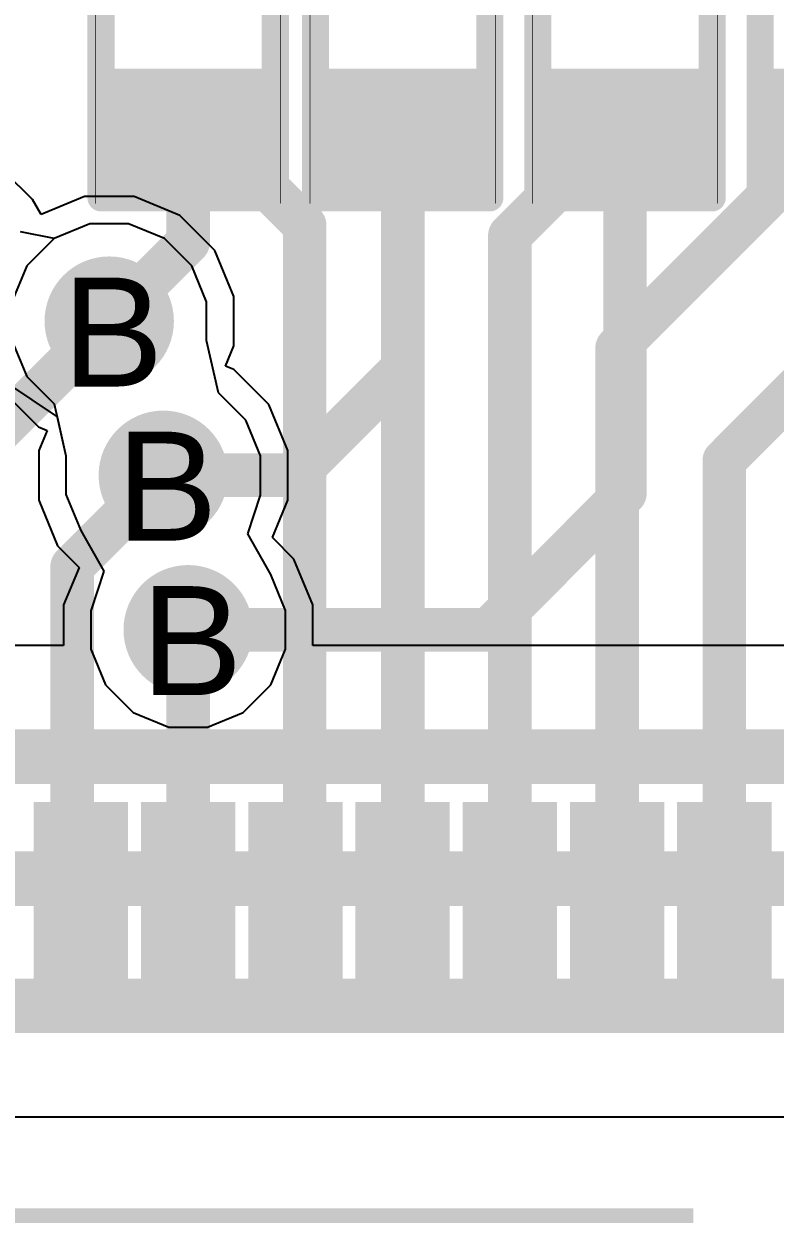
# Model space of a CAD drawing. Header units: inches. Extents: x 0 to 5379, y 0 to 5429.
# Drawn here: x 231.98 to 235.48, y 135.72 to 141.26 of the extents above; entities that cross this region are included whole.
import ezdxf

# ---------------------------------------------------------------- set-up
doc = ezdxf.new("R2010")
doc.units = ezdxf.units.IN
for name, color, linetype in [('Bottom Layer', 5, 'Continuous'), ('Bottom Overlay', 54, 'Continuous'), ('Bottom Paste', 16, 'Continuous'), ('Bottom Solder', 6, 'Continuous'), ('Drill Drawing', 1, 'Continuous'), ('GND01', 16, 'Continuous'), ('GND02', 76, 'Continuous'), ('PWR', 156, 'Continuous'), ('SIG 01', 90, 'Continuous'), ('Top Layer', 1, 'Continuous'), ('Top Overlay', 2, 'Continuous'), ('Top Paste', 8, 'Continuous'), ('Top Solder', 216, 'Continuous'), ('Via Holes', 16, 'Continuous')]:
    doc.layers.add(name, color=color, linetype=linetype)
doc.styles.add('Arial', font='', dxfattribs={"height": 0.2})
doc.styles.get('Arial').set_extended_font_data('Arial')

# ---------------------------------------------------------------- blocks, each defined once
blk = doc.blocks.new('64_VFQFPN_9X9_142')
at = {"layer": 'Top Layer'}
for points in [[(-3.39600032, -4.065799589999999), (-3.09600092, -4.065799589999999), (-3.09600092, -4.92580041), (-3.39600032, -4.92580041)], [(-2.89599878, -4.065799589999999), (-2.59599938, -4.065799589999999), (-2.59599938, -4.92580041), (-2.89599878, -4.92580041)], [(-2.39599978, -4.065799589999999), (-2.09600038, -4.065799589999999), (-2.09600038, -4.92580041), (-2.39599978, -4.92580041)], [(-1.89599824, -4.065799589999999), (-1.59599884, -4.065799589999999), (-1.59599884, -4.92580041), (-1.89599824, -4.92580041)], [(-1.39599924, -4.065799589999999), (-1.09599984, -4.065799589999999), (-1.09599984, -4.92580041), (-1.39599924, -4.92580041)], [(-0.8960002399999999, -4.065799589999999), (-0.59600084, -4.065799589999999), (-0.59600084, -4.92580041), (-0.8960002399999999, -4.92580041)], [(-0.3959987, -4.065799589999999), (-0.0959993, -4.065799589999999), (-0.0959993, -4.92580041), (-0.3959987, -4.92580041)]]:
    blk.add_hatch(color=1, dxfattribs=at).paths.add_polyline_path(points)
at = {"layer": 'Top Paste'}
for points in [[(-3.39600032, -4.065799589999999), (-3.09600092, -4.065799589999999), (-3.09600092, -4.92580041), (-3.39600032, -4.92580041)], [(-2.89599878, -4.065799589999999), (-2.59599938, -4.065799589999999), (-2.59599938, -4.92580041), (-2.89599878, -4.92580041)], [(-2.39599978, -4.065799589999999), (-2.09600038, -4.065799589999999), (-2.09600038, -4.92580041), (-2.39599978, -4.92580041)], [(-1.89599824, -4.065799589999999), (-1.59599884, -4.065799589999999), (-1.59599884, -4.92580041), (-1.89599824, -4.92580041)], [(-1.39599924, -4.065799589999999), (-1.09599984, -4.065799589999999), (-1.09599984, -4.92580041), (-1.39599924, -4.92580041)], [(-0.8960002399999999, -4.065799589999999), (-0.59600084, -4.065799589999999), (-0.59600084, -4.92580041), (-0.8960002399999999, -4.92580041)], [(-0.3959987, -4.065799589999999), (-0.0959993, -4.065799589999999), (-0.0959993, -4.92580041), (-0.3959987, -4.92580041)]]:
    blk.add_hatch(color=8, dxfattribs=at).paths.add_polyline_path(points)
at = {"layer": 'Top Solder'}
for points in [[(-3.10160035, 3.10160035), (3.10160035, 3.10160035), (3.10160035, -3.10160035), (-3.10160035, -3.10160035)], [(-3.46600018, -3.99579973), (-3.02600106, -3.99579973), (-3.02600106, -4.99580027), (-3.46600018, -4.99580027)], [(-2.96599864, -3.99579973), (-2.52599952, -3.99579973), (-2.52599952, -4.99580027), (-2.96599864, -4.99580027)], [(-2.46599964, -3.99579973), (-2.02600052, -3.99579973), (-2.02600052, -4.99580027), (-2.46599964, -4.99580027)], [(-1.9659981, -3.99579973), (-1.52599898, -3.99579973), (-1.52599898, -4.99580027), (-1.9659981, -4.99580027)], [(-1.4659991, -3.99579973), (-1.02599998, -3.99579973), (-1.02599998, -4.99580027), (-1.4659991, -4.99580027)], [(-0.9660001, -3.99579973), (-0.52600098, -3.99579973), (-0.52600098, -4.99580027), (-0.9660001, -4.99580027)], [(-0.46599856, -3.99579973), (-0.02599944, -3.99579973), (-0.02599944, -4.99580027), (-0.46599856, -4.99580027)]]:
    blk.add_hatch(color=216, dxfattribs=at).paths.add_polyline_path(points)
blk = doc.blocks.new('R___0402_435')
at = {"layer": 'Top Layer'}
for points in [[(-0.6985, -0.3175), (-0.6985, 0.3175), (-0.2412999999999999, 0.3175), (-0.2413, -0.3175)], [(0.2412999999999999, -0.3175), (0.2413, 0.3175), (0.6985, 0.3175), (0.6985, -0.3175)]]:
    blk.add_hatch(color=1, dxfattribs=at).paths.add_polyline_path(points)
at = {"layer": 'Top Paste'}
for points in [[(-0.6985, -0.3175), (-0.6985, 0.3175), (-0.2412999999999999, 0.3175), (-0.2413, -0.3175)], [(0.2412999999999999, -0.3175), (0.2413, 0.3175), (0.6985, 0.3175), (0.6985, -0.3175)]]:
    blk.add_hatch(color=8, dxfattribs=at).paths.add_polyline_path(points)
at = {"layer": 'Top Solder'}
for points in [[(-0.75350116, -0.37250116), (-0.75350116, 0.37250116), (-0.1862988399999999, 0.37250116), (-0.18629884, -0.37250116)], [(0.1862988399999999, -0.37250116), (0.18629884, 0.37250116), (0.75350116, 0.37250116), (0.75350116, -0.37250116)]]:
    blk.add_hatch(color=216, dxfattribs=at).paths.add_polyline_path(points)
at = {"layer": 'Top Overlay'}
for points in [[(-0.7874, 0.4064, 0.127, 0.127, 0), (-0.7874, -0.4064, 0.127, 0.127, 0)], [(-0.7874, 0.4064, 0.127, 0.127, 0), (0.7874, 0.4064, 0.127, 0.127, 0)], [(0.7874, 0.4064, 0.127, 0.127, 0), (0.7874, -0.4064, 0.127, 0.127, 0)], [(-0.7874, -0.4064, 0.127, 0.127, 0), (0.7874, -0.4064, 0.127, 0.127, 0)], [(-0.8128, -0.4318, 0.0032258, 0.0032258, 0), (0.8128, -0.4318, 0.0032258, 0.0032258, 0)]]:
    blk.add_lwpolyline(points, format="xyseb", dxfattribs=at)
for points in [[(-0.8191499999999999, 0.4064, 0.0635, 0.0635, 1), (-0.7556499999999999, 0.4064, 0.0635, 0.0635, 1)], [(-0.8191499999999999, 0.4064, 0.0635, 0.0635, 1), (-0.7556499999999999, 0.4064, 0.0635, 0.0635, 1)], [(0.7556499999999999, 0.4064, 0.0635, 0.0635, 1), (0.8191499999999999, 0.4064, 0.0635, 0.0635, 1)], [(0.7556499999999999, 0.4064, 0.0635, 0.0635, 1), (0.8191499999999999, 0.4064, 0.0635, 0.0635, 1)], [(-0.8191499999999999, -0.4064, 0.0635, 0.0635, 1), (-0.7556499999999999, -0.4064, 0.0635, 0.0635, 1)], [(-0.8191499999999999, -0.4064, 0.0635, 0.0635, 1), (-0.7556499999999999, -0.4064, 0.0635, 0.0635, 1)], [(0.7556499999999999, -0.4064, 0.0635, 0.0635, 1), (0.8191499999999999, -0.4064, 0.0635, 0.0635, 1)], [(0.7556499999999999, -0.4064, 0.0635, 0.0635, 1), (0.8191499999999999, -0.4064, 0.0635, 0.0635, 1)], [(-0.81360518, -0.4318, 0.0016129, 0.0016129, 1), (-0.8119948199999999, -0.4318, 0.0016129, 0.0016129, 1)], [(0.8119948199999999, -0.4318, 0.0016129, 0.0016129, 1), (0.81360518, -0.4318, 0.0016129, 0.0016129, 1)]]:
    blk.add_lwpolyline(points, format="xyseb", close=True, dxfattribs=at)
blk = doc.blocks.new('R___0402_437')
at = {"layer": 'Top Layer'}
for points in [[(-0.6985, -0.3175), (-0.6985, 0.3175), (-0.2412999999999999, 0.3175), (-0.2413, -0.3175)], [(0.2412999999999999, -0.3175), (0.2413, 0.3175), (0.6985, 0.3175), (0.6985, -0.3175)]]:
    blk.add_hatch(color=1, dxfattribs=at).paths.add_polyline_path(points)
at = {"layer": 'Top Paste'}
for points in [[(-0.6985, -0.3175), (-0.6985, 0.3175), (-0.2412999999999999, 0.3175), (-0.2413, -0.3175)], [(0.2412999999999999, -0.3175), (0.2413, 0.3175), (0.6985, 0.3175), (0.6985, -0.3175)]]:
    blk.add_hatch(color=8, dxfattribs=at).paths.add_polyline_path(points)
at = {"layer": 'Top Solder'}
for points in [[(-0.75350116, -0.37250116), (-0.75350116, 0.37250116), (-0.1862988399999999, 0.37250116), (-0.18629884, -0.37250116)], [(0.1862988399999999, -0.37250116), (0.18629884, 0.37250116), (0.75350116, 0.37250116), (0.75350116, -0.37250116)]]:
    blk.add_hatch(color=216, dxfattribs=at).paths.add_polyline_path(points)
at = {"layer": 'Top Overlay'}
for points in [[(-0.7874, 0.4064, 0.127, 0.127, 0), (-0.7874, -0.4064, 0.127, 0.127, 0)], [(-0.7874, 0.4064, 0.127, 0.127, 0), (0.7874, 0.4064, 0.127, 0.127, 0)], [(0.7874, 0.4064, 0.127, 0.127, 0), (0.7874, -0.4064, 0.127, 0.127, 0)], [(-0.7874, -0.4064, 0.127, 0.127, 0), (0.7874, -0.4064, 0.127, 0.127, 0)], [(-0.8128, -0.4318, 0.0032258, 0.0032258, 0), (0.8128, -0.4318, 0.0032258, 0.0032258, 0)]]:
    blk.add_lwpolyline(points, format="xyseb", dxfattribs=at)
for points in [[(-0.8191499999999999, 0.4064, 0.0635, 0.0635, 1), (-0.7556499999999999, 0.4064, 0.0635, 0.0635, 1)], [(-0.8191499999999999, 0.4064, 0.0635, 0.0635, 1), (-0.7556499999999999, 0.4064, 0.0635, 0.0635, 1)], [(0.7556499999999999, 0.4064, 0.0635, 0.0635, 1), (0.8191499999999999, 0.4064, 0.0635, 0.0635, 1)], [(0.7556499999999999, 0.4064, 0.0635, 0.0635, 1), (0.8191499999999999, 0.4064, 0.0635, 0.0635, 1)], [(-0.8191499999999999, -0.4064, 0.0635, 0.0635, 1), (-0.7556499999999999, -0.4064, 0.0635, 0.0635, 1)], [(-0.8191499999999999, -0.4064, 0.0635, 0.0635, 1), (-0.7556499999999999, -0.4064, 0.0635, 0.0635, 1)], [(0.7556499999999999, -0.4064, 0.0635, 0.0635, 1), (0.8191499999999999, -0.4064, 0.0635, 0.0635, 1)], [(0.7556499999999999, -0.4064, 0.0635, 0.0635, 1), (0.8191499999999999, -0.4064, 0.0635, 0.0635, 1)], [(-0.81360518, -0.4318, 0.0016129, 0.0016129, 1), (-0.8119948199999999, -0.4318, 0.0016129, 0.0016129, 1)], [(0.8119948199999999, -0.4318, 0.0016129, 0.0016129, 1), (0.81360518, -0.4318, 0.0016129, 0.0016129, 1)]]:
    blk.add_lwpolyline(points, format="xyseb", close=True, dxfattribs=at)
blk = doc.blocks.new('R___0402_B_444')
at = {"layer": 'Bottom Layer'}
for points in [[(-0.2413, 0.3175), (-0.2412999999999999, -0.3175), (-0.6985, -0.3175), (-0.6985, 0.3175)], [(0.6985, 0.3175), (0.6985, -0.3175), (0.2413, -0.3175), (0.2412999999999999, 0.3175)]]:
    blk.add_hatch(color=5, dxfattribs=at).paths.add_polyline_path(points)
at = {"layer": 'Bottom Paste'}
for points in [[(-0.2413, 0.3175), (-0.2412999999999999, -0.3175), (-0.6985, -0.3175), (-0.6985, 0.3175)], [(0.6985, 0.3175), (0.6985, -0.3175), (0.2413, -0.3175), (0.2412999999999999, 0.3175)]]:
    blk.add_hatch(color=16, dxfattribs=at).paths.add_polyline_path(points)
at = {"layer": 'Bottom Solder'}
for points in [[(-0.18629884, 0.37250116), (-0.1862988399999999, -0.37250116), (-0.75350116, -0.37250116), (-0.75350116, 0.37250116)], [(0.75350116, 0.37250116), (0.75350116, -0.37250116), (0.18629884, -0.37250116), (0.1862988399999999, 0.37250116)]]:
    blk.add_hatch(color=6, dxfattribs=at).paths.add_polyline_path(points)
at = {"layer": 'Bottom Overlay'}
for points in [[(-0.7874, 0.4064, 0.127, 0.127, 0), (-0.7874, -0.4064, 0.127, 0.127, 0)], [(-0.7874, 0.4064, 0.127, 0.127, 0), (0.7874, 0.4064, 0.127, 0.127, 0)], [(0.7874, 0.4064, 0.127, 0.127, 0), (0.7874, -0.4064, 0.127, 0.127, 0)], [(-0.8128, 0.4318, 0.0032258, 0.0032258, 0), (0.8128, 0.4318, 0.0032258, 0.0032258, 0)], [(-0.7874, -0.4064, 0.127, 0.127, 0), (0.7874, -0.4064, 0.127, 0.127, 0)]]:
    blk.add_lwpolyline(points, format="xyseb", dxfattribs=at)
for points in [[(-0.8191499999999999, 0.4064, 0.0635, 0.0635, 1), (-0.7556499999999999, 0.4064, 0.0635, 0.0635, 1)], [(-0.8191499999999999, 0.4064, 0.0635, 0.0635, 1), (-0.7556499999999999, 0.4064, 0.0635, 0.0635, 1)], [(0.7556499999999999, 0.4064, 0.0635, 0.0635, 1), (0.8191499999999999, 0.4064, 0.0635, 0.0635, 1)], [(0.7556499999999999, 0.4064, 0.0635, 0.0635, 1), (0.8191499999999999, 0.4064, 0.0635, 0.0635, 1)], [(-0.81360518, 0.4318, 0.0016129, 0.0016129, 1), (-0.8119948199999999, 0.4318, 0.0016129, 0.0016129, 1)], [(0.8119948199999999, 0.4318, 0.0016129, 0.0016129, 1), (0.81360518, 0.4318, 0.0016129, 0.0016129, 1)], [(-0.8191499999999999, -0.4064, 0.0635, 0.0635, 1), (-0.7556499999999999, -0.4064, 0.0635, 0.0635, 1)], [(-0.8191499999999999, -0.4064, 0.0635, 0.0635, 1), (-0.7556499999999999, -0.4064, 0.0635, 0.0635, 1)], [(0.7556499999999999, -0.4064, 0.0635, 0.0635, 1), (0.8191499999999999, -0.4064, 0.0635, 0.0635, 1)], [(0.7556499999999999, -0.4064, 0.0635, 0.0635, 1), (0.8191499999999999, -0.4064, 0.0635, 0.0635, 1)]]:
    blk.add_lwpolyline(points, format="xyseb", close=True, dxfattribs=at)
blk = doc.blocks.new('R___0402_B_446')
at = {"layer": 'Bottom Layer'}
for points in [[(-0.2413, 0.3175), (-0.2412999999999999, -0.3175), (-0.6985, -0.3175), (-0.6985, 0.3175)], [(0.6985, 0.3175), (0.6985, -0.3175), (0.2413, -0.3175), (0.2412999999999999, 0.3175)]]:
    blk.add_hatch(color=5, dxfattribs=at).paths.add_polyline_path(points)
at = {"layer": 'Bottom Paste'}
for points in [[(-0.2413, 0.3175), (-0.2412999999999999, -0.3175), (-0.6985, -0.3175), (-0.6985, 0.3175)], [(0.6985, 0.3175), (0.6985, -0.3175), (0.2413, -0.3175), (0.2412999999999999, 0.3175)]]:
    blk.add_hatch(color=16, dxfattribs=at).paths.add_polyline_path(points)
at = {"layer": 'Bottom Solder'}
for points in [[(-0.18629884, 0.37250116), (-0.1862988399999999, -0.37250116), (-0.75350116, -0.37250116), (-0.75350116, 0.37250116)], [(0.75350116, 0.37250116), (0.75350116, -0.37250116), (0.18629884, -0.37250116), (0.1862988399999999, 0.37250116)]]:
    blk.add_hatch(color=6, dxfattribs=at).paths.add_polyline_path(points)
at = {"layer": 'Bottom Overlay'}
for points in [[(-0.7874, 0.4064, 0.127, 0.127, 0), (-0.7874, -0.4064, 0.127, 0.127, 0)], [(-0.7874, 0.4064, 0.127, 0.127, 0), (0.7874, 0.4064, 0.127, 0.127, 0)], [(0.7874, 0.4064, 0.127, 0.127, 0), (0.7874, -0.4064, 0.127, 0.127, 0)], [(-0.8128, 0.4318, 0.0032258, 0.0032258, 0), (0.8128, 0.4318, 0.0032258, 0.0032258, 0)], [(-0.7874, -0.4064, 0.127, 0.127, 0), (0.7874, -0.4064, 0.127, 0.127, 0)]]:
    blk.add_lwpolyline(points, format="xyseb", dxfattribs=at)
for points in [[(-0.8191499999999999, 0.4064, 0.0635, 0.0635, 1), (-0.7556499999999999, 0.4064, 0.0635, 0.0635, 1)], [(-0.8191499999999999, 0.4064, 0.0635, 0.0635, 1), (-0.7556499999999999, 0.4064, 0.0635, 0.0635, 1)], [(0.7556499999999999, 0.4064, 0.0635, 0.0635, 1), (0.8191499999999999, 0.4064, 0.0635, 0.0635, 1)], [(0.7556499999999999, 0.4064, 0.0635, 0.0635, 1), (0.8191499999999999, 0.4064, 0.0635, 0.0635, 1)], [(-0.81360518, 0.4318, 0.0016129, 0.0016129, 1), (-0.8119948199999999, 0.4318, 0.0016129, 0.0016129, 1)], [(0.8119948199999999, 0.4318, 0.0016129, 0.0016129, 1), (0.81360518, 0.4318, 0.0016129, 0.0016129, 1)], [(-0.8191499999999999, -0.4064, 0.0635, 0.0635, 1), (-0.7556499999999999, -0.4064, 0.0635, 0.0635, 1)], [(-0.8191499999999999, -0.4064, 0.0635, 0.0635, 1), (-0.7556499999999999, -0.4064, 0.0635, 0.0635, 1)], [(0.7556499999999999, -0.4064, 0.0635, 0.0635, 1), (0.8191499999999999, -0.4064, 0.0635, 0.0635, 1)], [(0.7556499999999999, -0.4064, 0.0635, 0.0635, 1), (0.8191499999999999, -0.4064, 0.0635, 0.0635, 1)]]:
    blk.add_lwpolyline(points, format="xyseb", close=True, dxfattribs=at)
blk = doc.blocks.new('R___0402_B_447')
at = {"layer": 'Bottom Layer'}
for points in [[(-0.2413, 0.3175), (-0.2412999999999999, -0.3175), (-0.6985, -0.3175), (-0.6985, 0.3175)], [(0.6985, 0.3175), (0.6985, -0.3175), (0.2413, -0.3175), (0.2412999999999999, 0.3175)]]:
    blk.add_hatch(color=5, dxfattribs=at).paths.add_polyline_path(points)
at = {"layer": 'Bottom Paste'}
for points in [[(-0.2413, 0.3175), (-0.2412999999999999, -0.3175), (-0.6985, -0.3175), (-0.6985, 0.3175)], [(0.6985, 0.3175), (0.6985, -0.3175), (0.2413, -0.3175), (0.2412999999999999, 0.3175)]]:
    blk.add_hatch(color=16, dxfattribs=at).paths.add_polyline_path(points)
at = {"layer": 'Bottom Solder'}
for points in [[(-0.18629884, 0.37250116), (-0.1862988399999999, -0.37250116), (-0.75350116, -0.37250116), (-0.75350116, 0.37250116)], [(0.75350116, 0.37250116), (0.75350116, -0.37250116), (0.18629884, -0.37250116), (0.1862988399999999, 0.37250116)]]:
    blk.add_hatch(color=6, dxfattribs=at).paths.add_polyline_path(points)
at = {"layer": 'Bottom Overlay'}
for points in [[(-0.7874, 0.4064, 0.127, 0.127, 0), (-0.7874, -0.4064, 0.127, 0.127, 0)], [(-0.7874, 0.4064, 0.127, 0.127, 0), (0.7874, 0.4064, 0.127, 0.127, 0)], [(0.7874, 0.4064, 0.127, 0.127, 0), (0.7874, -0.4064, 0.127, 0.127, 0)], [(-0.8128, 0.4318, 0.0032258, 0.0032258, 0), (0.8128, 0.4318, 0.0032258, 0.0032258, 0)], [(-0.7874, -0.4064, 0.127, 0.127, 0), (0.7874, -0.4064, 0.127, 0.127, 0)]]:
    blk.add_lwpolyline(points, format="xyseb", dxfattribs=at)
for points in [[(-0.8191499999999999, 0.4064, 0.0635, 0.0635, 1), (-0.7556499999999999, 0.4064, 0.0635, 0.0635, 1)], [(-0.8191499999999999, 0.4064, 0.0635, 0.0635, 1), (-0.7556499999999999, 0.4064, 0.0635, 0.0635, 1)], [(0.7556499999999999, 0.4064, 0.0635, 0.0635, 1), (0.8191499999999999, 0.4064, 0.0635, 0.0635, 1)], [(0.7556499999999999, 0.4064, 0.0635, 0.0635, 1), (0.8191499999999999, 0.4064, 0.0635, 0.0635, 1)], [(-0.81360518, 0.4318, 0.0016129, 0.0016129, 1), (-0.8119948199999999, 0.4318, 0.0016129, 0.0016129, 1)], [(0.8119948199999999, 0.4318, 0.0016129, 0.0016129, 1), (0.81360518, 0.4318, 0.0016129, 0.0016129, 1)], [(-0.8191499999999999, -0.4064, 0.0635, 0.0635, 1), (-0.7556499999999999, -0.4064, 0.0635, 0.0635, 1)], [(-0.8191499999999999, -0.4064, 0.0635, 0.0635, 1), (-0.7556499999999999, -0.4064, 0.0635, 0.0635, 1)], [(0.7556499999999999, -0.4064, 0.0635, 0.0635, 1), (0.8191499999999999, -0.4064, 0.0635, 0.0635, 1)], [(0.7556499999999999, -0.4064, 0.0635, 0.0635, 1), (0.8191499999999999, -0.4064, 0.0635, 0.0635, 1)]]:
    blk.add_lwpolyline(points, format="xyseb", close=True, dxfattribs=at)
blk = doc.blocks.new('R___0402_457')
at = {"layer": 'Top Layer'}
for points in [[(-0.6985, -0.3175), (-0.6985, 0.3175), (-0.2412999999999999, 0.3175), (-0.2413, -0.3175)], [(0.2412999999999999, -0.3175), (0.2413, 0.3175), (0.6985, 0.3175), (0.6985, -0.3175)]]:
    blk.add_hatch(color=1, dxfattribs=at).paths.add_polyline_path(points)
at = {"layer": 'Top Paste'}
for points in [[(-0.6985, -0.3175), (-0.6985, 0.3175), (-0.2412999999999999, 0.3175), (-0.2413, -0.3175)], [(0.2412999999999999, -0.3175), (0.2413, 0.3175), (0.6985, 0.3175), (0.6985, -0.3175)]]:
    blk.add_hatch(color=8, dxfattribs=at).paths.add_polyline_path(points)
at = {"layer": 'Top Solder'}
for points in [[(-0.75350116, -0.37250116), (-0.75350116, 0.37250116), (-0.1862988399999999, 0.37250116), (-0.18629884, -0.37250116)], [(0.1862988399999999, -0.37250116), (0.18629884, 0.37250116), (0.75350116, 0.37250116), (0.75350116, -0.37250116)]]:
    blk.add_hatch(color=216, dxfattribs=at).paths.add_polyline_path(points)
at = {"layer": 'Top Overlay'}
for points in [[(-0.7874, 0.4064, 0.127, 0.127, 0), (-0.7874, -0.4064, 0.127, 0.127, 0)], [(-0.7874, 0.4064, 0.127, 0.127, 0), (0.7874, 0.4064, 0.127, 0.127, 0)], [(0.7874, 0.4064, 0.127, 0.127, 0), (0.7874, -0.4064, 0.127, 0.127, 0)], [(-0.7874, -0.4064, 0.127, 0.127, 0), (0.7874, -0.4064, 0.127, 0.127, 0)], [(-0.8128, -0.4318, 0.0032258, 0.0032258, 0), (0.8128, -0.4318, 0.0032258, 0.0032258, 0)]]:
    blk.add_lwpolyline(points, format="xyseb", dxfattribs=at)
for points in [[(-0.8191499999999999, 0.4064, 0.0635, 0.0635, 1), (-0.7556499999999999, 0.4064, 0.0635, 0.0635, 1)], [(-0.8191499999999999, 0.4064, 0.0635, 0.0635, 1), (-0.7556499999999999, 0.4064, 0.0635, 0.0635, 1)], [(0.7556499999999999, 0.4064, 0.0635, 0.0635, 1), (0.8191499999999999, 0.4064, 0.0635, 0.0635, 1)], [(0.7556499999999999, 0.4064, 0.0635, 0.0635, 1), (0.8191499999999999, 0.4064, 0.0635, 0.0635, 1)], [(-0.8191499999999999, -0.4064, 0.0635, 0.0635, 1), (-0.7556499999999999, -0.4064, 0.0635, 0.0635, 1)], [(-0.8191499999999999, -0.4064, 0.0635, 0.0635, 1), (-0.7556499999999999, -0.4064, 0.0635, 0.0635, 1)], [(0.7556499999999999, -0.4064, 0.0635, 0.0635, 1), (0.8191499999999999, -0.4064, 0.0635, 0.0635, 1)], [(0.7556499999999999, -0.4064, 0.0635, 0.0635, 1), (0.8191499999999999, -0.4064, 0.0635, 0.0635, 1)], [(-0.81360518, -0.4318, 0.0016129, 0.0016129, 1), (-0.8119948199999999, -0.4318, 0.0016129, 0.0016129, 1)], [(0.8119948199999999, -0.4318, 0.0016129, 0.0016129, 1), (0.81360518, -0.4318, 0.0016129, 0.0016129, 1)]]:
    blk.add_lwpolyline(points, format="xyseb", close=True, dxfattribs=at)
blk = doc.blocks.new('R___0402_458')
at = {"layer": 'Top Layer'}
for points in [[(-0.6985, -0.3175), (-0.6985, 0.3175), (-0.2412999999999999, 0.3175), (-0.2413, -0.3175)], [(0.2412999999999999, -0.3175), (0.2413, 0.3175), (0.6985, 0.3175), (0.6985, -0.3175)]]:
    blk.add_hatch(color=1, dxfattribs=at).paths.add_polyline_path(points)
at = {"layer": 'Top Paste'}
for points in [[(-0.6985, -0.3175), (-0.6985, 0.3175), (-0.2412999999999999, 0.3175), (-0.2413, -0.3175)], [(0.2412999999999999, -0.3175), (0.2413, 0.3175), (0.6985, 0.3175), (0.6985, -0.3175)]]:
    blk.add_hatch(color=8, dxfattribs=at).paths.add_polyline_path(points)
at = {"layer": 'Top Solder'}
for points in [[(-0.75350116, -0.37250116), (-0.75350116, 0.37250116), (-0.1862988399999999, 0.37250116), (-0.18629884, -0.37250116)], [(0.1862988399999999, -0.37250116), (0.18629884, 0.37250116), (0.75350116, 0.37250116), (0.75350116, -0.37250116)]]:
    blk.add_hatch(color=216, dxfattribs=at).paths.add_polyline_path(points)
at = {"layer": 'Top Overlay'}
for points in [[(-0.7874, 0.4064, 0.127, 0.127, 0), (-0.7874, -0.4064, 0.127, 0.127, 0)], [(-0.7874, 0.4064, 0.127, 0.127, 0), (0.7874, 0.4064, 0.127, 0.127, 0)], [(0.7874, 0.4064, 0.127, 0.127, 0), (0.7874, -0.4064, 0.127, 0.127, 0)], [(-0.7874, -0.4064, 0.127, 0.127, 0), (0.7874, -0.4064, 0.127, 0.127, 0)], [(-0.8128, -0.4318, 0.0032258, 0.0032258, 0), (0.8128, -0.4318, 0.0032258, 0.0032258, 0)]]:
    blk.add_lwpolyline(points, format="xyseb", dxfattribs=at)
for points in [[(-0.8191499999999999, 0.4064, 0.0635, 0.0635, 1), (-0.7556499999999999, 0.4064, 0.0635, 0.0635, 1)], [(-0.8191499999999999, 0.4064, 0.0635, 0.0635, 1), (-0.7556499999999999, 0.4064, 0.0635, 0.0635, 1)], [(0.7556499999999999, 0.4064, 0.0635, 0.0635, 1), (0.8191499999999999, 0.4064, 0.0635, 0.0635, 1)], [(0.7556499999999999, 0.4064, 0.0635, 0.0635, 1), (0.8191499999999999, 0.4064, 0.0635, 0.0635, 1)], [(-0.8191499999999999, -0.4064, 0.0635, 0.0635, 1), (-0.7556499999999999, -0.4064, 0.0635, 0.0635, 1)], [(-0.8191499999999999, -0.4064, 0.0635, 0.0635, 1), (-0.7556499999999999, -0.4064, 0.0635, 0.0635, 1)], [(0.7556499999999999, -0.4064, 0.0635, 0.0635, 1), (0.8191499999999999, -0.4064, 0.0635, 0.0635, 1)], [(0.7556499999999999, -0.4064, 0.0635, 0.0635, 1), (0.8191499999999999, -0.4064, 0.0635, 0.0635, 1)], [(-0.81360518, -0.4318, 0.0016129, 0.0016129, 1), (-0.8119948199999999, -0.4318, 0.0016129, 0.0016129, 1)], [(0.8119948199999999, -0.4318, 0.0016129, 0.0016129, 1), (0.81360518, -0.4318, 0.0016129, 0.0016129, 1)]]:
    blk.add_lwpolyline(points, format="xyseb", close=True, dxfattribs=at)

msp = doc.modelspace()

# ---------------------------------------------------------------- hatches: boundary and pattern name
at = {"layer": 'Bottom Layer'}
h = msp.add_hatch(color=5, dxfattribs=at)
edge = h.paths.add_edge_path()
edge.add_arc((232.3790882, 139.87853914), 0.1999996, 0, 360)
h = msp.add_hatch(color=5, dxfattribs=at)
edge = h.paths.add_edge_path()
edge.add_arc((232.6311578, 139.16032874), 0.1999996, 0, 360)
h = msp.add_hatch(color=5, dxfattribs=at)
edge = h.paths.add_edge_path()
edge.add_arc((232.74727136, 138.44051814), 0.1999996, 0, 360)
at = {"layer": 'Bottom Solder'}
h = msp.add_hatch(color=6, dxfattribs=at)
edge = h.paths.add_edge_path()
edge.add_arc((232.3790882, 139.87853914), 0.3015996, 0, 360)
h = msp.add_hatch(color=6, dxfattribs=at)
edge = h.paths.add_edge_path()
edge.add_arc((232.6311578, 139.16032874), 0.3015996, 0, 360)
h = msp.add_hatch(color=6, dxfattribs=at)
edge = h.paths.add_edge_path()
edge.add_arc((232.74727136, 138.44051814), 0.3015996, 0, 360)
at = {"layer": 'GND01'}
h = msp.add_hatch(color=16, dxfattribs=at)
edge = h.paths.add_edge_path()
edge.add_arc((232.3790882, 139.87853914), 0.1999996, 0, 360)
h = msp.add_hatch(color=16, dxfattribs=at)
edge = h.paths.add_edge_path()
edge.add_arc((232.6311578, 139.16032874), 0.1999996, 0, 360)
h = msp.add_hatch(color=16, dxfattribs=at)
edge = h.paths.add_edge_path()
edge.add_arc((232.74727136, 138.44051814), 0.1999996, 0, 360)
at = {"layer": 'GND02'}
h = msp.add_hatch(color=76, dxfattribs=at)
edge = h.paths.add_edge_path()
edge.add_arc((232.3790882, 139.87853914), 0.1999996, 0, 360)
h = msp.add_hatch(color=76, dxfattribs=at)
edge = h.paths.add_edge_path()
edge.add_arc((232.6311578, 139.16032874), 0.1999996, 0, 360)
h = msp.add_hatch(color=76, dxfattribs=at)
edge = h.paths.add_edge_path()
edge.add_arc((232.74727136, 138.44051814), 0.1999996, 0, 360)
at = {"layer": 'PWR'}
h = msp.add_hatch(color=156, dxfattribs=at)
edge = h.paths.add_edge_path()
edge.add_arc((232.3790882, 139.87853914), 0.1999996, 0, 360)
h = msp.add_hatch(color=156, dxfattribs=at)
edge = h.paths.add_edge_path()
edge.add_arc((232.6311578, 139.16032874), 0.1999996, 0, 360)
h = msp.add_hatch(color=156, dxfattribs=at)
edge = h.paths.add_edge_path()
edge.add_arc((232.74727136, 138.44051814), 0.1999996, 0, 360)
at = {"layer": 'SIG 01'}
h = msp.add_hatch(color=90, dxfattribs=at)
edge = h.paths.add_edge_path()
edge.add_arc((232.3790882, 139.87853914), 0.1999996, 0, 360)
h = msp.add_hatch(color=90, dxfattribs=at)
edge = h.paths.add_edge_path()
edge.add_arc((232.6311578, 139.16032874), 0.1999996, 0, 360)
h = msp.add_hatch(color=90, dxfattribs=at)
edge = h.paths.add_edge_path()
edge.add_arc((232.74727136, 138.44051814), 0.1999996, 0, 360)
at = {"layer": 'Top Layer'}
h = msp.add_hatch(color=1, dxfattribs=at)
edge = h.paths.add_edge_path()
edge.add_arc((232.3790882, 139.87853914), 0.1999996, 0, 360)
h = msp.add_hatch(color=1, dxfattribs=at)
edge = h.paths.add_edge_path()
edge.add_arc((232.6311578, 139.16032874), 0.1999996, 0, 360)
h = msp.add_hatch(color=1, dxfattribs=at)
edge = h.paths.add_edge_path()
edge.add_arc((232.74727136, 138.44051814), 0.1999996, 0, 360)
at = {"layer": 'Top Solder'}
h = msp.add_hatch(color=216, dxfattribs=at)
edge = h.paths.add_edge_path()
edge.add_arc((232.3790882, 139.87853914), 0.3015996, 0, 360)
h = msp.add_hatch(color=216, dxfattribs=at)
edge = h.paths.add_edge_path()
edge.add_arc((232.6311578, 139.16032874), 0.3015996, 0, 360)
h = msp.add_hatch(color=216, dxfattribs=at)
edge = h.paths.add_edge_path()
edge.add_arc((232.74727136, 138.44051814), 0.3015996, 0, 360)
at = {"layer": 'Via Holes'}
h = msp.add_hatch(color=7, dxfattribs=at)
edge = h.paths.add_edge_path()
edge.add_arc((232.3790882, 139.87853914), 0.0999998, 0, 360)
h = msp.add_hatch(color=7, dxfattribs=at)
edge = h.paths.add_edge_path()
edge.add_arc((232.6311578, 139.16032874), 0.0999998, 0, 360)
h = msp.add_hatch(color=7, dxfattribs=at)
edge = h.paths.add_edge_path()
edge.add_arc((232.74727136, 138.44051814), 0.0999998, 0, 360)

# ---------------------------------------------------------------- linework, layer by layer
at = {"layer": 'Bottom Layer'}
for points in [[(232.74727136, 140.2467223, 0.2032, 0.2032, 0), (232.74727136, 140.77081828, 0.2032, 0.2032, 0)], [(233.74727698, 139.65900948, 0.2032, 0.2032, 0), (233.74727698, 140.77081828, 0.2032, 0.2032, 0)], [(234.78397544, 139.07701674, 0.2032, 0.2032, 0), (234.78397544, 140.77081828, 0.2032, 0.2032, 0)], [(232.3790882, 139.87853914, 0.2032, 0.2032, 0), (232.74727136, 140.2467223, 0.2032, 0.2032, 0)], [(233.24859624, 139.16032874, 0.2032, 0.2032, 0), (233.74727698, 139.65900948, 0.2032, 0.2032, 0)], [(232.6311578, 139.16032874, 0.2032, 0.2032, 0), (233.24859624, 139.16032874, 0.2032, 0.2032, 0)], [(234.14747684, 138.44051814, 0.2032, 0.2032, 0), (234.78397544, 139.07701674, 0.2032, 0.2032, 0)], [(232.74727136, 138.44051814, 0.2032, 0.2032, 0), (234.14747684, 138.44051814, 0.2032, 0.2032, 0)]]:
    msp.add_lwpolyline(points, format="xyseb", dxfattribs=at)
for points in [[(232.69647136, 140.77081828, 0.1016, 0.1016, 1), (232.79807136, 140.77081828, 0.1016, 0.1016, 1)], [(233.69647698, 140.77081828, 0.1016, 0.1016, 1), (233.79807698, 140.77081828, 0.1016, 0.1016, 1)], [(234.73317544, 140.77081828, 0.1016, 0.1016, 1), (234.83477544, 140.77081828, 0.1016, 0.1016, 1)], [(232.69647136, 140.2467223, 0.1016, 0.1016, 1), (232.79807136, 140.2467223, 0.1016, 0.1016, 1)], [(232.69647136, 140.2467223, 0.1016, 0.1016, 1), (232.79807136, 140.2467223, 0.1016, 0.1016, 1)], [(232.3282882, 139.87853914, 0.1016, 0.1016, 1), (232.4298882, 139.87853914, 0.1016, 0.1016, 1)], [(233.69647698, 139.65900948, 0.1016, 0.1016, 1), (233.79807698, 139.65900948, 0.1016, 0.1016, 1)], [(233.69647698, 139.65900948, 0.1016, 0.1016, 1), (233.79807698, 139.65900948, 0.1016, 0.1016, 1)], [(232.5803578, 139.16032874, 0.1016, 0.1016, 1), (232.6819578, 139.16032874, 0.1016, 0.1016, 1)], [(233.19779624, 139.16032874, 0.1016, 0.1016, 1), (233.29939624, 139.16032874, 0.1016, 0.1016, 1)], [(233.19779624, 139.16032874, 0.1016, 0.1016, 1), (233.29939624, 139.16032874, 0.1016, 0.1016, 1)], [(234.73317544, 139.07701674, 0.1016, 0.1016, 1), (234.83477544, 139.07701674, 0.1016, 0.1016, 1)], [(234.73317544, 139.07701674, 0.1016, 0.1016, 1), (234.83477544, 139.07701674, 0.1016, 0.1016, 1)], [(232.69647136, 138.44051814, 0.1016, 0.1016, 1), (232.79807136, 138.44051814, 0.1016, 0.1016, 1)], [(234.09667684, 138.44051814, 0.1016, 0.1016, 1), (234.19827684, 138.44051814, 0.1016, 0.1016, 1)], [(234.09667684, 138.44051814, 0.1016, 0.1016, 1), (234.19827684, 138.44051814, 0.1016, 0.1016, 1)]]:
    msp.add_lwpolyline(points, format="xyseb", close=True, dxfattribs=at)
at = {"layer": 'GND01'}
for p, q in [((232.12192082, 140.2634228), (231.96468466, 140.29470036)), ((232.28878104, 140.33253874), (232.12192082, 140.2634228)), ((232.46939536, 140.33253874), (232.28878104, 140.33253874)), ((232.63625812, 140.2634228), (232.46939536, 140.33253874)), ((232.76397186, 140.13570906), (232.63625812, 140.2634228)), ((232.8330878, 139.9688463), (232.76397186, 140.13570906)), ((232.8330878, 139.78823452), (232.8330878, 139.9688463)), ((232.88833026, 139.54520986), (232.8330878, 139.78823452)), ((231.90040742, 139.59058696), (232.13559872, 139.4334651)), ((233.01604146, 139.41749866), (232.88833026, 139.54520986)), ((232.13559872, 139.4334651), (232.1771582, 139.25063336)), ((233.0851574, 139.2506359), (233.01604146, 139.41749866)), ((232.1771582, 139.25063336), (232.1771582, 139.07002158)), ((233.0851574, 139.07002158), (233.0851574, 139.2506359)), ((232.1771582, 139.07002158), (232.2462716, 138.90316136)), ((233.02488066, 138.88752004), (233.0840525, 139.06735458)), ((233.0840525, 139.06735458), (233.0851574, 139.07002158)), ((232.2462716, 138.90316136), (232.3535485, 138.71332684)), ((233.13215756, 138.69768552), (233.02488066, 138.88752004)), ((232.3535485, 138.71332684), (232.29437666, 138.5334923)), ((233.20127096, 138.5308253), (233.13215756, 138.69768552)), ((232.29437666, 138.5334923), (232.29327176, 138.5308253)), ((232.29327176, 138.5308253), (232.29327176, 138.35021098)), ((233.20127096, 138.35021098), (233.20127096, 138.5308253)), ((232.29327176, 138.35021098), (232.3623877, 138.18334822)), ((233.13215502, 138.18334822), (233.20127096, 138.35021098)), ((232.3623877, 138.18334822), (232.49010144, 138.05563448)), ((233.00444128, 138.05563448), (233.13215502, 138.18334822)), ((232.49010144, 138.05563448), (232.6569642, 137.98651854)), ((232.83757852, 137.98651854), (233.00444128, 138.05563448)), ((232.6569642, 137.98651854), (232.83757852, 137.98651854))]:
    msp.add_line(p, q, dxfattribs=at)
at = {"layer": 'GND02'}
for p, q in [((232.12192082, 140.2634228), (231.96468466, 140.29470036)), ((232.28878104, 140.33253874), (232.12192082, 140.2634228)), ((232.46939536, 140.33253874), (232.28878104, 140.33253874)), ((232.63625812, 140.2634228), (232.46939536, 140.33253874)), ((232.76397186, 140.13570906), (232.63625812, 140.2634228)), ((232.8330878, 139.9688463), (232.76397186, 140.13570906)), ((232.8330878, 139.78823452), (232.8330878, 139.9688463)), ((232.88833026, 139.54520986), (232.8330878, 139.78823452)), ((231.90040742, 139.59058696), (232.13559872, 139.4334651)), ((233.01604146, 139.41749866), (232.88833026, 139.54520986)), ((232.13559872, 139.4334651), (232.1771582, 139.25063336)), ((233.0851574, 139.2506359), (233.01604146, 139.41749866)), ((232.1771582, 139.25063336), (232.1771582, 139.07002158)), ((233.0851574, 139.07002158), (233.0851574, 139.2506359)), ((232.1771582, 139.07002158), (232.2462716, 138.90316136)), ((233.02488066, 138.88752004), (233.0840525, 139.06735458)), ((233.0840525, 139.06735458), (233.0851574, 139.07002158)), ((232.2462716, 138.90316136), (232.3535485, 138.71332684)), ((233.13215756, 138.69768552), (233.02488066, 138.88752004)), ((232.3535485, 138.71332684), (232.29437666, 138.5334923)), ((233.20127096, 138.5308253), (233.13215756, 138.69768552)), ((232.29437666, 138.5334923), (232.29327176, 138.5308253)), ((232.29327176, 138.5308253), (232.29327176, 138.35021098)), ((233.20127096, 138.35021098), (233.20127096, 138.5308253)), ((232.29327176, 138.35021098), (232.3623877, 138.18334822)), ((233.13215502, 138.18334822), (233.20127096, 138.35021098)), ((232.3623877, 138.18334822), (232.49010144, 138.05563448)), ((233.00444128, 138.05563448), (233.13215502, 138.18334822)), ((232.49010144, 138.05563448), (232.6569642, 137.98651854)), ((232.83757852, 137.98651854), (233.00444128, 138.05563448)), ((232.6569642, 137.98651854), (232.83757852, 137.98651854))]:
    msp.add_line(p, q, dxfattribs=at)
at = {"layer": 'PWR'}
for p, q in [((232.28878104, 140.33253874), (232.12191828, 140.2634228)), ((232.46939536, 140.33253874), (232.28878104, 140.33253874)), ((232.63625812, 140.2634228), (232.46939536, 140.33253874)), ((232.12191828, 140.2634228), (231.99420454, 140.13570906)), ((232.76397186, 140.13570906), (232.63625812, 140.2634228)), ((231.99420454, 140.13570906), (231.9250886, 139.9688463)), ((232.8330878, 139.9688463), (232.76397186, 140.13570906)), ((232.8330878, 139.78823452), (232.8330878, 139.9688463)), ((231.9250886, 139.78823198), (231.99420454, 139.62136922)), ((232.88833026, 139.54520986), (232.8330878, 139.78823452)), ((231.99420454, 139.62136922), (232.12191574, 139.49365802)), ((233.01604146, 139.41749866), (232.88833026, 139.54520986)), ((232.12191574, 139.49365802), (232.1771582, 139.25063336)), ((233.0851574, 139.2506359), (233.01604146, 139.41749866)), ((232.1771582, 139.25063336), (232.1771582, 139.07002158)), ((233.0851574, 139.07002158), (233.0851574, 139.2506359)), ((232.1771582, 139.07002158), (232.2462716, 138.90316136)), ((233.02488066, 138.88752004), (233.0840525, 139.06735458)), ((233.0840525, 139.06735458), (233.0851574, 139.07002158)), ((232.2462716, 138.90316136), (232.3535485, 138.71332684)), ((233.13215756, 138.69768552), (233.02488066, 138.88752004)), ((232.3535485, 138.71332684), (232.29437666, 138.5334923)), ((233.20127096, 138.5308253), (233.13215756, 138.69768552)), ((232.29437666, 138.5334923), (232.29327176, 138.5308253)), ((232.29327176, 138.5308253), (232.29327176, 138.35021098)), ((233.20127096, 138.35021098), (233.20127096, 138.5308253)), ((232.29327176, 138.35021098), (232.3623877, 138.18334822)), ((233.13215502, 138.18334822), (233.20127096, 138.35021098)), ((232.3623877, 138.18334822), (232.49010144, 138.05563448)), ((233.00444128, 138.05563448), (233.13215502, 138.18334822)), ((232.49010144, 138.05563448), (232.6569642, 137.98651854)), ((232.83757852, 137.98651854), (233.00444128, 138.05563448)), ((232.6569642, 137.98651854), (232.83757852, 137.98651854))]:
    msp.add_line(p, q, dxfattribs=at)
at = {"layer": 'SIG 01'}
for p, q in [((232.02080596, 140.44527918), (231.89401424, 140.5720709)), ((232.26352074, 140.45953874), (232.061004, 140.3756527)), ((232.49465566, 140.45953874), (232.26352074, 140.45953874)), ((232.70819854, 140.37108578), (232.49465566, 140.45953874)), ((232.061004, 140.3756527), (232.02080596, 140.44527918)), ((232.87163484, 140.20764948), (232.70819854, 140.37108578)), ((232.9600878, 139.9941066), (232.87163484, 140.20764948)), ((232.9600878, 139.76297168), (232.9600878, 139.9941066)), ((232.92119024, 139.6690628), (232.9600878, 139.76297168)), ((232.96026814, 139.65287538), (232.92119024, 139.6690628)), ((233.12370444, 139.48943908), (232.96026814, 139.65287538)), ((231.9238948, 139.5120781), (232.04997786, 139.3859925)), ((233.2121574, 139.2758962), (233.12370444, 139.48943908)), ((232.04997786, 139.3859925), (232.08905576, 139.36980508)), ((232.08905576, 139.36980508), (232.0501582, 139.2758962)), ((232.0501582, 139.2758962), (232.0501582, 139.04476128)), ((233.2121574, 139.04476128), (233.2121574, 139.2758962)), ((232.0501582, 139.04476128), (232.13861116, 138.8312184)), ((233.13967342, 138.86977306), (233.2121574, 139.04476128)), ((233.239818, 138.76962848), (233.13967342, 138.86977306)), ((232.13861116, 138.8312184), (232.23875574, 138.73107382)), ((233.32827096, 138.5560856), (233.239818, 138.76962848)), ((232.23875574, 138.73107382), (232.16627176, 138.5560856)), ((232.16627176, 138.5560856), (232.16627176, 138.36673622)), ((233.32827096, 138.36673622), (233.32827096, 138.5560856)), ((232.16627176, 138.36673622), (229.47590376, 138.36673622)), ((238.49777548, 138.36673622), (233.32827096, 138.36673622)), ((230.18430468, 136.17010358), (239.53295756, 136.17010358))]:
    msp.add_line(p, q, dxfattribs=at)
for points in [[(229.47590376, 137.8487845, 0.254, 0.254, 0), (238.71231912, 137.8487845, 0.254, 0.254, 0)], [(229.78622318, 137.2804468, 0.254, 0.254, 0), (239.12458398, 137.2804468, 0.254, 0.254, 0)], [(229.96976104, 136.6880553, 0.254, 0.254, 0), (239.53295756, 136.6880553, 0.254, 0.254, 0)]]:
    msp.add_lwpolyline(points, format="xyseb", dxfattribs=at)
at = {"layer": 'Top Layer'}
for points in [[(232.75526982, 140.77081828, 0.2032, 0.2032, 0), (232.84416982, 140.77081828, 0.2032, 0.2032, 0)], [(232.84416982, 140.77081828, 0.2032, 0.2032, 0), (233.2906434, 140.3243447, 0.2032, 0.2032, 0)], [(233.7478434, 140.71373432, 0.2032, 0.2032, 0), (233.80492736, 140.77081828, 0.2032, 0.2032, 0)], [(234.2472709, 140.27777634, 0.2032, 0.2032, 0), (234.7403103, 140.77081574, 0.2032, 0.2032, 0)], [(234.7472699, 139.75348986, 0.2032, 0.2032, 0), (235.76459832, 140.77081828, 0.2032, 0.2032, 0)], [(235.24727144, 139.22920592, 0.2032, 0.2032, 0), (236.7888838, 140.77081828, 0.2032, 0.2032, 0)], [(233.7478434, 137.13919232, 0.2032, 0.2032, 0), (233.7478434, 140.71373432, 0.2032, 0.2032, 0)], [(233.2906434, 137.18199132, 0.2032, 0.2032, 0), (233.2906434, 140.3243447, 0.2032, 0.2032, 0)], [(234.2472709, 137.13861828, 0.2032, 0.2032, 0), (234.2472709, 140.27777634, 0.2032, 0.2032, 0)], [(231.74727082, 139.24672176, 0.2032, 0.2032, 0), (232.3790882, 139.87853914, 0.2032, 0.2032, 0)], [(234.7472699, 137.13861828, 0.2032, 0.2032, 0), (234.7472699, 139.75348986, 0.2032, 0.2032, 0)], [(235.24727144, 137.13861828, 0.2032, 0.2032, 0), (235.24727144, 139.22920592, 0.2032, 0.2032, 0)], [(232.20640884, 138.73557978, 0.2032, 0.2032, 0), (232.6311578, 139.16032874, 0.2032, 0.2032, 0)], [(232.20640884, 137.17947926, 0.2032, 0.2032, 0), (232.20640884, 138.73557978, 0.2032, 0.2032, 0)], [(232.74727136, 138.44051814, 0.2032, 0.2032, 0), (232.74727136, 138.51671814, 0.2032, 0.2032, 0)], [(232.74727136, 137.13861828, 0.2032, 0.2032, 0), (232.74727136, 138.44051814, 0.2032, 0.2032, 0)], [(232.20640884, 137.17947926, 0.2032, 0.2032, 0), (232.24726982, 137.13861828, 0.2032, 0.2032, 0)], [(232.74727136, 137.13861828, 0.2032, 0.2032, 0), (232.75526982, 137.13061982, 0.2032, 0.2032, 0)], [(233.24727036, 137.13861828, 0.2032, 0.2032, 0), (233.2906434, 137.18199132, 0.2032, 0.2032, 0)], [(233.74726936, 137.13861828, 0.2032, 0.2032, 0), (233.7478434, 137.13919232, 0.2032, 0.2032, 0)], [(232.75126932, 137.12661932, 0.2032, 0.2032, 0), (232.75526982, 137.13061982, 0.2032, 0.2032, 0)]]:
    msp.add_lwpolyline(points, format="xyseb", dxfattribs=at)
for points in [[(232.70446982, 140.77081828, 0.1016, 0.1016, 1), (232.80606982, 140.77081828, 0.1016, 0.1016, 1)], [(232.79336982, 140.77081828, 0.1016, 0.1016, 1), (232.89496982, 140.77081828, 0.1016, 0.1016, 1)], [(232.79336982, 140.77081828, 0.1016, 0.1016, 1), (232.89496982, 140.77081828, 0.1016, 0.1016, 1)], [(233.75412736, 140.77081828, 0.1016, 0.1016, 1), (233.85572736, 140.77081828, 0.1016, 0.1016, 1)], [(234.6895103, 140.77081574, 0.1016, 0.1016, 1), (234.7911103, 140.77081574, 0.1016, 0.1016, 1)], [(233.6970434, 140.71373432, 0.1016, 0.1016, 1), (233.7986434, 140.71373432, 0.1016, 0.1016, 1)], [(233.6970434, 140.71373432, 0.1016, 0.1016, 1), (233.7986434, 140.71373432, 0.1016, 0.1016, 1)], [(233.2398434, 140.3243447, 0.1016, 0.1016, 1), (233.3414434, 140.3243447, 0.1016, 0.1016, 1)], [(233.2398434, 140.3243447, 0.1016, 0.1016, 1), (233.3414434, 140.3243447, 0.1016, 0.1016, 1)], [(234.1964709, 140.27777634, 0.1016, 0.1016, 1), (234.2980709, 140.27777634, 0.1016, 0.1016, 1)], [(234.1964709, 140.27777634, 0.1016, 0.1016, 1), (234.2980709, 140.27777634, 0.1016, 0.1016, 1)], [(232.3282882, 139.87853914, 0.1016, 0.1016, 1), (232.4298882, 139.87853914, 0.1016, 0.1016, 1)], [(234.6964699, 139.75348986, 0.1016, 0.1016, 1), (234.7980699, 139.75348986, 0.1016, 0.1016, 1)], [(234.6964699, 139.75348986, 0.1016, 0.1016, 1), (234.7980699, 139.75348986, 0.1016, 0.1016, 1)], [(235.19647144, 139.22920592, 0.1016, 0.1016, 1), (235.29807144, 139.22920592, 0.1016, 0.1016, 1)], [(235.19647144, 139.22920592, 0.1016, 0.1016, 1), (235.29807144, 139.22920592, 0.1016, 0.1016, 1)], [(232.5803578, 139.16032874, 0.1016, 0.1016, 1), (232.6819578, 139.16032874, 0.1016, 0.1016, 1)], [(232.15560884, 138.73557978, 0.1016, 0.1016, 1), (232.25720884, 138.73557978, 0.1016, 0.1016, 1)], [(232.15560884, 138.73557978, 0.1016, 0.1016, 1), (232.25720884, 138.73557978, 0.1016, 0.1016, 1)], [(232.69647136, 138.51671814, 0.1016, 0.1016, 1), (232.79807136, 138.51671814, 0.1016, 0.1016, 1)], [(232.69647136, 138.44051814, 0.1016, 0.1016, 1), (232.79807136, 138.44051814, 0.1016, 0.1016, 1)], [(232.69647136, 138.44051814, 0.1016, 0.1016, 1), (232.79807136, 138.44051814, 0.1016, 0.1016, 1)], [(232.15560884, 137.17947926, 0.1016, 0.1016, 1), (232.25720884, 137.17947926, 0.1016, 0.1016, 1)], [(232.15560884, 137.17947926, 0.1016, 0.1016, 1), (232.25720884, 137.17947926, 0.1016, 0.1016, 1)], [(232.19646982, 137.13861828, 0.1016, 0.1016, 1), (232.29806982, 137.13861828, 0.1016, 0.1016, 1)], [(232.69647136, 137.13861828, 0.1016, 0.1016, 1), (232.79807136, 137.13861828, 0.1016, 0.1016, 1)], [(232.69647136, 137.13861828, 0.1016, 0.1016, 1), (232.79807136, 137.13861828, 0.1016, 0.1016, 1)], [(233.19647036, 137.13861828, 0.1016, 0.1016, 1), (233.29807036, 137.13861828, 0.1016, 0.1016, 1)], [(233.2398434, 137.18199132, 0.1016, 0.1016, 1), (233.3414434, 137.18199132, 0.1016, 0.1016, 1)], [(233.2398434, 137.18199132, 0.1016, 0.1016, 1), (233.3414434, 137.18199132, 0.1016, 0.1016, 1)], [(233.69646936, 137.13861828, 0.1016, 0.1016, 1), (233.79806936, 137.13861828, 0.1016, 0.1016, 1)], [(233.6970434, 137.13919232, 0.1016, 0.1016, 1), (233.7986434, 137.13919232, 0.1016, 0.1016, 1)], [(233.6970434, 137.13919232, 0.1016, 0.1016, 1), (233.7986434, 137.13919232, 0.1016, 0.1016, 1)], [(234.1964709, 137.13861828, 0.1016, 0.1016, 1), (234.2980709, 137.13861828, 0.1016, 0.1016, 1)], [(234.6964699, 137.13861828, 0.1016, 0.1016, 1), (234.7980699, 137.13861828, 0.1016, 0.1016, 1)], [(235.19647144, 137.13861828, 0.1016, 0.1016, 1), (235.29807144, 137.13861828, 0.1016, 0.1016, 1)], [(232.70046932, 137.12661932, 0.1016, 0.1016, 1), (232.80206932, 137.12661932, 0.1016, 0.1016, 1)], [(232.70446982, 137.13061982, 0.1016, 0.1016, 1), (232.80606982, 137.13061982, 0.1016, 0.1016, 1)], [(232.70446982, 137.13061982, 0.1016, 0.1016, 1), (232.80606982, 137.13061982, 0.1016, 0.1016, 1)]]:
    msp.add_lwpolyline(points, format="xyseb", close=True, dxfattribs=at)

# ---------------------------------------------------------------- block references
for name, p, rotation in [('R___0402_435', (232.74727136, 141.24071828), 90), ('R___0402_B_444', (232.74727136, 141.24071828), 90), ('R___0402_437', (233.74727698, 141.24071828), 90), ('R___0402_B_446', (233.74727698, 141.24071828), 90), ('R___0402_B_447', (234.78397544, 141.24071828), 90), ('R___0402_457', (234.78397544, 141.24071828), 90), ('R___0402_458', (235.8206739, 141.24071828), 90), ('64_VFQFPN_9X9_142', (232.00127082, 132.64281828), 180)]:
    msp.add_blockref(name, p, dxfattribs=dict(rotation=rotation))

# ---------------------------------------------------------------- texts
at = {"layer": 'Drill Drawing', "style": 'Arial'}
for p in [(232.1590099, 139.57382296), (232.4110795, 138.85561256), (232.52719306, 138.13580196)]:
    msp.add_text('B', height=0.508, dxfattribs=at).set_placement(p)

doc.saveas('drawing.dxf')
